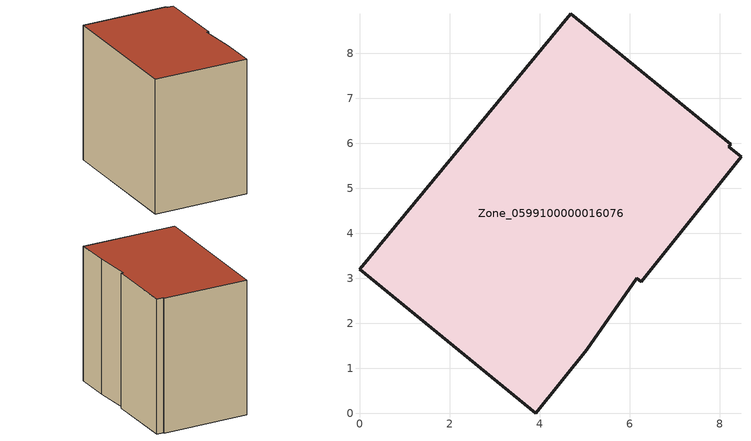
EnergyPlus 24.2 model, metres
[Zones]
Zone_0599100000016076
 floor ground (C_G): 6.25,2.92 6.16,3 5.05,1.42 3.92,0 0,3.2 4.7,8.88 8.24,5.98 8.2,5.92 8.47,5.7 z0
 wall outside (C_F): 8.24,5.98 4.7,8.88 0,3.2 3.92,0 5.05,1.42 6.16,3 6.25,2.92 8.47,5.7 8.2,5.92 8.24,5.98 z0:7.18
 roof outside (C_R): 5.05,1.42 6.16,3 6.25,2.92 8.47,5.7 8.2,5.92 8.24,5.98 4.7,8.88 0,3.2 3.92,0 z7.18
[BUILDING]
Pand.0599100000016076: North Axis=0; Terrain=City; Loads Convergence Tolerance Value=0.04; Temperature Convergence Tolerance Value=0.4; Solar Distribution=FullExterior; Maximum Number of Warmup Days=25; Minimum Number of Warmup Days=1
[Site:Location]
Rotterdam.The.Hague.AP_ZH_NLD Design_Conditions: Latitude=51.96; Longitude=4.45; Time Zone=1; Elevation=-4.5
[SITE:GROUNDTEMPERATURE:BUILDINGSURFACE]
18, 18, 18, 18, 18, 18, 18, 18, 18, 18, 18, 18
[MATERIAL] Thermal Absorptance=0.9; Solar Absorptance=0.7; Visible Absorptance=0.7
Name | Roughness | Thickness | Conductivity | Density | Specific Heat
G.TC.1946-1964 | MediumSmooth | 0.15 | 1 | 540 | 1210
F.TC.1946-1964 | Rough | 0.3 | 0.857143 | 1920 | 840
R.TC.1946-1964 | MediumRough | 0.2 | 0.235294 | 1500 | 1000
[CONSTRUCTION]
C_G: G.TC.1946-1964
C_F: F.TC.1946-1964
C_R: R.TC.1946-1964
[ZONE]
Zone_0599100000016076: Type=1; Multiplier=1; Ceiling Height=Autocalculate; Volume=Autocalculate; Floor Area=autocalculate; Part of Total Floor Area=Yes
[ZONEINFILTRATION:DESIGNFLOWRATE]
Infil_Zone_0599100000016076: Zone or ZoneList or Space or SpaceList=Zone_0599100000016076; Schedule=AlwaysOn; Design Flow Rate Calculation Method=Flow/Area; Flow Rate per Floor Area=0.003; Constant Term Coefficient=1; Temperature Term Coefficient=0; Velocity Term Coefficient=0; Velocity Squared Term Coefficient=0
[HVACTEMPLATE:ZONE:IDEALLOADSAIRSYSTEM]
Zone_0599100000016076: Maximum Heating Supply Air Temperature=50; Minimum Cooling Supply Air Temperature=13; Maximum Heating Supply Air Humidity Ratio=0.0156; Minimum Cooling Supply Air Humidity Ratio=0.0077; Heating Limit=NoLimit; Cooling Limit=NoLimit; Dehumidification Control Type=ConstantSensibleHeatRatio; Cooling Sensible Heat Ratio=0.7; Dehumidification Setpoint=60; Humidification Control Type=None; Humidification Setpoint=30; Outdoor Air Method=None; Outdoor Air Flow Rate per Person=0.00944; Outdoor Air Flow Rate per Zone Floor Area=0; Outdoor Air Flow Rate per Zone=0; Demand Controlled Ventilation Type=None; Outdoor Air Economizer Type=NoEconomizer; Heat Recovery Type=None; Sensible Heat Recovery Effectiveness=0.7; Latent Heat Recovery Effectiveness=0.65
[ZONECONTROL:THERMOSTAT]
ThermostatControl_Zone_0599100000016076: Zone or ZoneList=Zone_0599100000016076; Control Type Schedule=DualSetpointControlType; Control 1=Thermostat_Zone_0599100000016076; Temperature Difference Between Cutout And Setpoint=0
[THERMOSTATSETPOINT:DUALSETPOINT]
Thermostat_Zone_0599100000016076: Heating Setpoint Temperature Schedule=HeatingSetpoint_Zone_0599100000016076; Cooling Setpoint Temperature Schedule=CoolingSetpoint_Zone_0599100000016076
[SCHEDULE:COMPACT]
HeatingSetpoint_Zone_0599100000016076: Through: 12/31, For: AllDays, Until: 24:00, 21
CoolingSetpoint_Zone_0599100000016076: Through: 12/31, For: AllDays, Until: 24:00, 24
DualSetpointControlType: Through: 12/31, For: AllDays, Until: 24:00, 4
AlwaysOn: Through: 12/31, For: AllDays, Until: 24:00, 1
